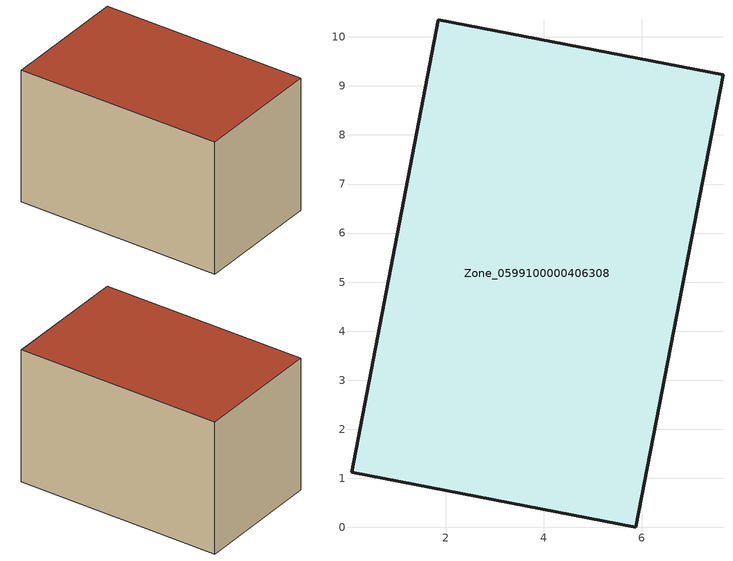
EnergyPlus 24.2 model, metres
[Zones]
Zone_0599100000406308
 floor ground (C_G): 1.85,10.35 7.66,9.23 5.87,0 0.08,1.12 z0
 wall outside (C_F): 1.85,10.35 0.08,1.12 5.87,0 7.66,9.23 1.85,10.35 z0:6.14
 roof outside (C_R): 7.66,9.23 1.85,10.35 0.08,1.12 5.87,0 z6.14
[BUILDING]
Pand.0599100000406308: North Axis=0; Terrain=City; Loads Convergence Tolerance Value=0.04; Temperature Convergence Tolerance Value=0.4; Solar Distribution=FullExterior; Maximum Number of Warmup Days=25; Minimum Number of Warmup Days=1
[Site:Location]
Rotterdam.The.Hague.AP_ZH_NLD Design_Conditions: Latitude=51.96; Longitude=4.45; Time Zone=1; Elevation=-4.5
[SITE:GROUNDTEMPERATURE:BUILDINGSURFACE]
18, 18, 18, 18, 18, 18, 18, 18, 18, 18, 18, 18
[MATERIAL] Thermal Absorptance=0.9; Solar Absorptance=0.7; Visible Absorptance=0.7
Name | Roughness | Thickness | Conductivity | Density | Specific Heat
G.TC.1992-2005 | MediumSmooth | 0.15 | 0.06 | 540 | 1210
F.TC.1992-2005 | Rough | 0.3 | 0.12 | 1920 | 840
R.TC.1992-2005 | MediumRough | 0.2 | 0.08 | 1500 | 1000
[CONSTRUCTION]
C_G: G.TC.1992-2005
C_F: F.TC.1992-2005
C_R: R.TC.1992-2005
[ZONE]
Zone_0599100000406308: Type=1; Multiplier=1; Ceiling Height=Autocalculate; Volume=Autocalculate; Floor Area=autocalculate; Part of Total Floor Area=Yes
[ZONEINFILTRATION:DESIGNFLOWRATE]
Infil_Zone_0599100000406308: Zone or ZoneList or Space or SpaceList=Zone_0599100000406308; Schedule=AlwaysOn; Design Flow Rate Calculation Method=Flow/Area; Flow Rate per Floor Area=0.0015; Constant Term Coefficient=1; Temperature Term Coefficient=0; Velocity Term Coefficient=0; Velocity Squared Term Coefficient=0
[HVACTEMPLATE:ZONE:IDEALLOADSAIRSYSTEM]
Zone_0599100000406308: Maximum Heating Supply Air Temperature=50; Minimum Cooling Supply Air Temperature=13; Maximum Heating Supply Air Humidity Ratio=0.0156; Minimum Cooling Supply Air Humidity Ratio=0.0077; Heating Limit=NoLimit; Cooling Limit=NoLimit; Dehumidification Control Type=ConstantSensibleHeatRatio; Cooling Sensible Heat Ratio=0.7; Dehumidification Setpoint=60; Humidification Control Type=None; Humidification Setpoint=30; Outdoor Air Method=None; Outdoor Air Flow Rate per Person=0.00944; Outdoor Air Flow Rate per Zone Floor Area=0; Outdoor Air Flow Rate per Zone=0; Demand Controlled Ventilation Type=None; Outdoor Air Economizer Type=NoEconomizer; Heat Recovery Type=None; Sensible Heat Recovery Effectiveness=0.7; Latent Heat Recovery Effectiveness=0.65
[ZONECONTROL:THERMOSTAT]
ThermostatControl_Zone_0599100000406308: Zone or ZoneList=Zone_0599100000406308; Control Type Schedule=DualSetpointControlType; Control 1=Thermostat_Zone_0599100000406308; Temperature Difference Between Cutout And Setpoint=0
[THERMOSTATSETPOINT:DUALSETPOINT]
Thermostat_Zone_0599100000406308: Heating Setpoint Temperature Schedule=HeatingSetpoint_Zone_0599100000406308; Cooling Setpoint Temperature Schedule=CoolingSetpoint_Zone_0599100000406308
[SCHEDULE:COMPACT]
HeatingSetpoint_Zone_0599100000406308: Through: 12/31, For: AllDays, Until: 24:00, 21
CoolingSetpoint_Zone_0599100000406308: Through: 12/31, For: AllDays, Until: 24:00, 24
DualSetpointControlType: Through: 12/31, For: AllDays, Until: 24:00, 4
AlwaysOn: Through: 12/31, For: AllDays, Until: 24:00, 1
